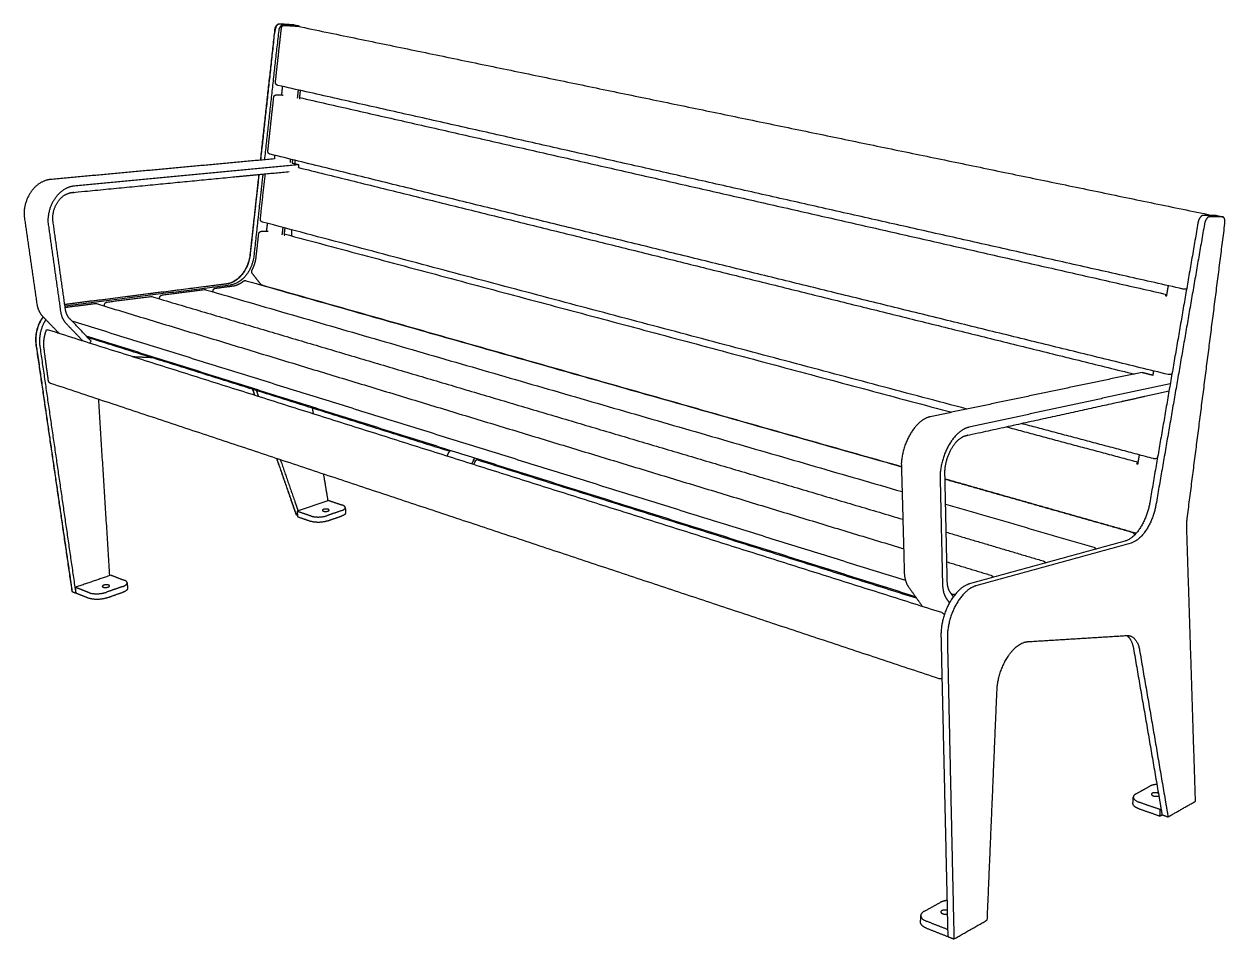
# Model space of a CAD drawing. Header units: millimetres. Extents: x -190 to 3144, y -4226 to 3974.
# Drawn here: x 0 to 1826, y 846 to 2237 of the extents above; entities that cross this region are included whole.
import ezdxf

# ---------------------------------------------------------------- set-up
doc = ezdxf.new("R2010")
doc.units = ezdxf.units.MM
doc.header["$MEASUREMENT"] = 0
doc.layers.add('Utwórz2D linie widoczne', color=7, linetype='Continuous', true_color=0x000000)

msp = doc.modelspace()

# ---------------------------------------------------------------- linework, layer by layer
at = {"layer": 'Utwórz2D linie widoczne'}
for points in [[(381, 2228.3), (370.1, 2129.1), (359.2, 2029.9)], [(382.3, 2148.7), (386.8, 2189.8), (391.4, 2230.9)], [(409.6, 2235.6), (399.2, 2236.3), (388.8, 2237)], [(415.7, 2234.4), (405.3, 2235.1), (394.9, 2235.7)], [(396.2, 2235), (405.6, 2234.4), (415.1, 2233.8)], [(410.3, 2235.6), (410.4, 2235.5), (410.5, 2235.5)], [(410.6, 2235.5), (413.5, 2234.9), (416.3, 2234.3)], [(415.7, 2233.7), (1107.6, 2090.6), (1799.6, 1947.5)], [(387.2, 2227), (376.3, 2128.8), (365.5, 2030.5)], [(1762.2, 1834), (1074.1, 1988.8), (385.9, 2143.7)], [(392.8, 2142.1), (392.1, 2135.6), (391.4, 2129.1)], [(415.9, 2124.2), (416.6, 2130.4), (417.3, 2136.6)], [(370.8, 2044), (375.2, 2084.7), (379.7, 2125.4)], [(384.4, 2129.4), (389.2, 2129.2), (394.1, 2129)], [(419.9, 2136), (419.3, 2130), (418.6, 2124)], [(419.7, 2123.9), (419.2, 2124.1), (418.6, 2124.2)], [(418.6, 2124), (419.2, 2124), (419.7, 2123.9)], [(418.7, 2125.2), (1078.2, 1975.4), (1737.8, 1825.7)], [(380.6, 2031.9), (210.3, 2016.2), (40, 2000.5)], [(1739.7, 1703.9), (1057, 1871.4), (374.3, 2039)], [(381.2, 2037.2), (380.9, 2034.6), (380.6, 2031.9)], [(405, 2026.2), (405.2, 2028.7), (405.5, 2031.3)], [(408.1, 2030.6), (407.9, 2028.1), (407.6, 2025.6)], [(412, 2024.5), (412.2, 2027), (412.3, 2029.6)], [(418, 2023), (247.2, 2006.8), (76.5, 1990.6)], [(363.1, 2008.8), (356.3, 1946.7), (349.5, 1884.7)], [(359.4, 1940.7), (363.1, 1974.9), (366.9, 2009.1)], [(407.6, 2025.6), (412.8, 2024.3), (418, 2023)], [(417.5, 2018.7), (417.8, 2020.9), (418, 2023)], [(417.5, 2018.7), (1052.8, 1861.7), (1688, 1704.7)], [(356.9, 2008.2), (350.2, 1947.2), (343.5, 1886.3)], [(0, 1946.2), (9.8, 1878.8), (19.5, 1811.5)], [(36.3, 1935.9), (45.9, 1868.1), (55.5, 1800.3)], [(63, 1803), (53.4, 1870.8), (43.9, 1938.5)], [(1433.8, 1651.4), (898.3, 1793.6), (362.8, 1935.8)], [(1811.9, 1945.9), (1802.5, 1946), (1793.1, 1946)], [(1821.7, 1943.9), (1812.3, 1943.9), (1802.9, 1944)], [(1812.5, 1945.8), (1817.3, 1944.8), (1822.2, 1943.8)], [(353.1, 1883.9), (355, 1900.9), (356.8, 1917.8)], [(361.3, 1921.8), (366.2, 1921.8), (371.1, 1921.8)], [(369.8, 1933.9), (369.1, 1927.8), (368.4, 1921.8)], [(392.6, 1916.2), (393.3, 1921.8), (393.9, 1927.5)], [(396.5, 1926.8), (395.9, 1921.4), (395.3, 1916)], [(395.5, 1917.8), (903, 1782.2), (1410.5, 1646.5)], [(406.9, 1914.8), (407.1, 1919.3), (407.3, 1923.9)], [(1785, 1934.6), (1748.3, 1721.7), (1711.6, 1508.9)], [(1794.8, 1932.6), (1757.9, 1719.4), (1721.1, 1506.2)], [(1768.6, 1485.1), (1797.3, 1709.3), (1825.9, 1933.4)], [(396.4, 1916), (395.9, 1916.2), (395.3, 1916.3)], [(395.3, 1916), (395.9, 1916), (396.4, 1916)], [(337.5, 1846.6), (835.7, 1705.2), (1334, 1563.8)], [(359.8, 1841.3), (353.4, 1849.4), (347.1, 1857.6)], [(307.7, 1841.7), (184.8, 1826), (61.9, 1810.4)], [(313.6, 1840), (188.2, 1823.9), (62.7, 1807.9)], [(210.2, 1824.9), (242.1, 1829), (273.9, 1833.1)], [(275.8, 1833), (805.4, 1679.4), (1335.1, 1525.9)], [(287.3, 1829.6), (287.4, 1830.3), (287.4, 1831)], [(291.3, 1835.3), (304.5, 1837), (317.6, 1838.7)], [(1334, 1563.8), (848.1, 1701.7), (362.1, 1839.7)], [(409.4, 1826.2), (409.4, 1826.2), (409.4, 1826.2)], [(1737.4, 1823.7), (1738.7, 1831.3), (1740, 1839)], [(1767.6, 1834), (1765.6, 1833.9), (1763.6, 1833.9)], [(66.7, 1806.7), (87.3, 1809.3), (107.9, 1812)], [(110, 1811.8), (723.7, 1625.4), (1337.5, 1439)], [(122.3, 1808), (122.4, 1808.9), (122.4, 1809.7)], [(126.5, 1814.2), (159.3, 1818.4), (192.2, 1822.6)], [(194.2, 1822.5), (765.2, 1653.1), (1336.2, 1483.8)], [(206.1, 1818.9), (206.1, 1819.7), (206.2, 1820.5)], [(1737.5, 1824.3), (1736.3, 1824.2), (1735.1, 1824.2)], [(1735.1, 1824.2), (1736.2, 1823.9), (1737.4, 1823.7)], [(28.1, 1792.7), (40.8, 1779.5), (53.6, 1766.3)], [(1395.7, 1341.8), (715.6, 1556.9), (35.5, 1772)], [(64.1, 1781.5), (76.8, 1768.2), (89.5, 1755)], [(102.2, 1754.6), (85.8, 1771.8), (69.4, 1788.9)], [(72.6, 1785.6), (706.4, 1588.3), (1340.2, 1391.1)], [(1355.5, 1366), (725, 1564.3), (94.6, 1762.5)], [(98, 1760.3), (98, 1760.9), (98, 1761.4)], [(98, 1760.3), (372.6, 1673.9), (647.2, 1587.4)], [(100, 1751.6), (101.1, 1753.1), (102.2, 1754.6)], [(18.1, 1749.2), (45.5, 1561.6), (72.8, 1374)], [(24, 1747.2), (51.3, 1559.5), (78.6, 1371.7)], [(37.1, 1694.5), (33.8, 1718.9), (30.5, 1743.3)], [(164.4, 1731.3), (179.3, 1730.6), (194.2, 1730)], [(1699.9, 1707.2), (1538.8, 1673.4), (1377.6, 1639.6)], [(1699.9, 1707.2), (1708.3, 1705.1), (1716.8, 1703.1)], [(1716.8, 1703.1), (1717.3, 1706.2), (1717.8, 1709.3)], [(1745.2, 1704), (1743.3, 1703.9), (1741.4, 1703.8)], [(1391.4, 1241.3), (715.9, 1465.9), (40.4, 1690.5)], [(347.2, 1681.9), (348.9, 1677.1), (350.5, 1672.4)], [(347.5, 1681.8), (349.1, 1677), (350.8, 1672.3)], [(353.1, 1680), (354.8, 1675.3), (356.4, 1670.5)], [(1742.8, 1690), (1589.7, 1656.9), (1436.6, 1623.7)], [(130.4, 1398.2), (122, 1532.2), (113.5, 1666.2)], [(440.1, 1644.1), (439.4, 1648.6), (438.6, 1653.1)], [(1717.6, 1576), (1616.9, 1602.8), (1516.1, 1629.5)], [(1493.1, 1624.5), (1593.6, 1597.6), (1694.1, 1570.7)], [(383.9, 1576.3), (394.9, 1544.6), (405.9, 1512.9)], [(384.2, 1576.2), (395.2, 1544.5), (406.2, 1512.8)], [(389.7, 1574.4), (400.7, 1542.7), (411.7, 1510.9)], [(643.2, 1579.8), (644.7, 1582.8), (646.1, 1585.7)], [(683.5, 1573.9), (682, 1571), (680.5, 1568)], [(685.9, 1572.1), (684.6, 1569.6), (683.4, 1567.1)], [(688.6, 1575.7), (688.5, 1575.1), (688.5, 1574.5)], [(688.5, 1574.5), (1022.7, 1469.3), (1356.8, 1364.1)], [(1693.6, 1567.8), (1694.8, 1574.8), (1696, 1581.8)], [(1723.2, 1576.2), (1721.4, 1576), (1719.6, 1575.9)], [(462.4, 1512), (459, 1532.2), (455.6, 1552.5)], [(1333.9, 1568.6), (1336.2, 1486), (1338.4, 1403.4)], [(1403.8, 1389.6), (1402, 1472.7), (1400.2, 1555.8)], [(1693.8, 1568.7), (1692.6, 1568.6), (1691.3, 1568.5)], [(1691.3, 1568.5), (1692.5, 1568.2), (1693.6, 1567.8)], [(1392.8, 1552), (1394.6, 1468.7), (1396.5, 1385.5)], [(1690.9, 1462.5), (1545.7, 1503.7), (1400.5, 1545)], [(1400.5, 1544.9), (1542.5, 1504.6), (1684.5, 1464.3)], [(405.9, 1512.9), (409.7, 1502), (413.5, 1491)], [(406.2, 1512.8), (410, 1501.9), (413.8, 1490.9)], [(411.7, 1510.9), (414.2, 1503.6), (416.7, 1496.4)], [(463.4, 1512.4), (439.4, 1504.1), (415.4, 1495.9)], [(463.4, 1512.4), (473.6, 1508.9), (483.9, 1505.4)], [(488.5, 1501.5), (488.6, 1497.5), (488.8, 1493.5)], [(1401.3, 1506.7), (1513.8, 1474.1), (1626.4, 1441.5)], [(413.5, 1491), (414.6, 1490.7), (415.6, 1490.3)], [(415.4, 1495.9), (415.6, 1491.8), (415.7, 1487.8)], [(435.9, 1488.8), (425.6, 1492.4), (415.4, 1495.9)], [(415.7, 1487.8), (426, 1484.2), (436.2, 1480.7)], [(482.9, 1497), (471.7, 1493.1), (460.5, 1489.2)], [(460.8, 1481.1), (472, 1485), (483.2, 1488.9)], [(1402.2, 1464.2), (1475.9, 1442.3), (1549.7, 1420.4)], [(1688.2, 1461.1), (1688.4, 1460.6), (1688.6, 1460)], [(1781.2, 1055), (1774.6, 1263), (1767.9, 1471.1)], [(1673.8, 1450.5), (1555.6, 1417.9), (1437.3, 1385.4)], [(1683.3, 1447.7), (1565.2, 1415.1), (1447.1, 1382.4)], [(1403.2, 1419.1), (1436.6, 1408.9), (1470, 1398.8)], [(132.3, 1398.8), (105.1, 1389.6), (78, 1380.3)], [(132.3, 1398.8), (142.5, 1394.9), (152.7, 1391)], [(72.8, 1374), (75.7, 1372.9), (78.6, 1371.7)], [(78, 1380.3), (78.3, 1376), (78.6, 1371.7)], [(98.4, 1372.3), (88.2, 1376.3), (78, 1380.3)], [(78.6, 1371.7), (88.8, 1367.7), (99, 1363.7)], [(150, 1381.5), (137.4, 1377.1), (124.7, 1372.7)], [(125.3, 1364.1), (137.9, 1368.6), (150.6, 1373)], [(156.8, 1387.1), (157.1, 1382.9), (157.4, 1378.6)], [(1344.7, 1381.2), (1355.4, 1366.2), (1366, 1351.2)], [(1413, 1366.1), (1410.7, 1369.4), (1408.3, 1372.8)], [(1402.6, 1363.1), (1404.8, 1359.8), (1407.1, 1356.6)], [(1397.6, 1340.5), (1398.5, 1339.6), (1399.4, 1338.7)], [(1394.2, 1305.9), (1399.4, 1077.5), (1404.6, 849.2)], [(1403.9, 1302.8), (1408.9, 1074.1), (1413.9, 845.5)], [(1526, 1297.7), (1601.1, 1302.3), (1676.2, 1307)], [(1686.9, 1287.5), (1706.5, 1173.8), (1726, 1060)], [(1696.2, 1284.6), (1715.7, 1170.7), (1735.1, 1056.9)], [(1464.6, 874.4), (1472, 1049), (1479.4, 1223.7)], [(1690.4, 1066.1), (1701, 1072), (1711.6, 1077.8)], [(1686.1, 1051.8), (1686.4, 1056.6), (1686.7, 1061.4)], [(1726, 1060), (1728.2, 1047.2), (1730.4, 1034.4)], [(1695.5, 1043.4), (1711.3, 1038), (1727.1, 1032.5)], [(1727.7, 1042.2), (1711.9, 1047.7), (1696.1, 1053.2)], [(1727.1, 1032.5), (1727.4, 1037.4), (1727.7, 1042.2)], [(1727.7, 1042.2), (1728.3, 1042.6), (1729, 1043)], [(1735.1, 1056.9), (1737.3, 1044.1), (1739.5, 1031.2)], [(1739.5, 1031.2), (1760.3, 1043.1), (1781.2, 1055)], [(1727.1, 1032.5), (1728.8, 1033.4), (1730.4, 1034.4)], [(1730.4, 1034.4), (1735, 1032.8), (1739.5, 1031.2)], [(1368.4, 887.4), (1380.7, 894.2), (1393, 901)], [(1363.2, 870.9), (1363.4, 876), (1363.6, 881.1)], [(1372.3, 861.9), (1388.4, 855.6), (1404.6, 849.2)], [(1404.4, 859.8), (1388.5, 866.1), (1372.6, 872.3)], [(1413.9, 845.5), (1439.3, 860), (1464.6, 874.4)], [(1404.6, 849.2), (1409.3, 847.4), (1413.9, 845.5)]]:
    msp.add_open_spline(points, degree=2, dxfattribs=at)
for points, weights, degree, knots in [([(410.6, 2235.5), (410.3, 2235.6), (409.9, 2235.6), (399.6, 2236.3), (389.1, 2236.9), (388.4, 2237), (387.8, 2236.8), (382.2, 2235.7), (381.3, 2228.2), (370.4, 2128.7), (359.6, 2030)], [5252.47972082, 5346.61599587, 5458.25292318, 5446.71849565, 5435.18406813, 5407.08753412, 5433.73546409, 4203.47586547, 5429.8381964, 5453.1683298, 5476.4984632], 2, [975.175872, 975.175872, 975.175872, 976.33488, 976.33488, 1007.171568, 1007.171568, 1009.178697, 1009.178697, 1022.879532, 1022.879532, 1241.418032, 1241.418032, 1241.418032]), ([(388.8, 2237), (388.1, 2237), (387.5, 2236.9), (381.9, 2235.8), (381, 2228.3)], [1, 0.991164260673, 1, 0.773588655961, 0.999282805437], 2, [0, 0, 0, 1.378661, 1.378661, 15.079495, 15.079495, 15.079495]), ([(394.9, 2235.7), (394.3, 2235.8), (393.6, 2235.6), (388, 2234.5), (387.2, 2227)], [1, 0.991146043651, 1, 0.773587725288, 0.999281975234], 2, [0, 0, 0, 1.378656, 1.378656, 15.07949, 15.07949, 15.07949]), ([(391.4, 2230.9), (391.4, 2231.6), (391.7, 2232.2), (392, 2232.9), (392.5, 2233.5), (393.1, 2234.2), (394, 2234.6), (394.1, 2234.6), (394.2, 2234.7), (395.2, 2235), (396.2, 2235)], [1, 0.990195058832, 1, 0.985665759059, 1, 0.977614955341, 1, 0.999766787595, 1, 0.975957816626, 1], 2, [0, 0, 0, 1.289058, 1.289058, 2.824608, 2.824608, 4.728188, 4.728188, 4.92246, 4.92246, 6.91525, 6.91525, 6.91525]), ([(385.9, 2143.7), (385.2, 2143.8), (384.5, 2144.2), (384, 2144.5), (383.6, 2144.9), (383.3, 2145.3), (383, 2145.8), (382.5, 2146.5), (382.4, 2147.4), (382.2, 2148.1), (382.3, 2148.7)], [1, 0.986476555945, 1, 0.99297313277, 1, 0.993229399593, 1, 0.982947338808, 1, 0.989515149776, 1], 2, [0, 0, 0, 1.530898, 1.530898, 2.644654, 2.644654, 3.74112, 3.74112, 5.475366, 5.475366, 6.817476, 6.817476, 6.817476]), ([(379.7, 2125.4), (379.8, 2126.1), (380.1, 2126.7), (380.3, 2127.4), (380.8, 2127.9), (381.5, 2128.6), (382.3, 2129), (382.5, 2129.1), (382.7, 2129.2), (383.5, 2129.5), (384.4, 2129.4)], [1, 0.990226733725, 1, 0.986059313641, 1, 0.978556323536, 1, 0.999189483294, 1, 0.980589633297, 1], 2, [0, 0, 0, 1.2755, 1.2755, 2.781526, 2.781526, 4.641203, 4.641203, 5.00331, 5.00331, 6.792618, 6.792618, 6.792618]), ([(374.3, 2039), (373.6, 2039.1), (373, 2039.5), (372.5, 2039.8), (372, 2040.2), (371.7, 2040.6), (371.4, 2041), (371, 2041.7), (370.8, 2042.6), (370.7, 2043.3), (370.8, 2044)], [1, 0.989482043396, 1, 0.990591749081, 1, 0.994765138251, 1, 0.982254832347, 1, 0.989293743646, 1], 2, [0, 0, 0, 1.343676, 1.343676, 2.622841, 2.622841, 3.577481, 3.577481, 5.327429, 5.327429, 6.669599, 6.669599, 6.669599]), ([(73.1, 1980.8), (73.2, 1980.8), (73.4, 1980.8), (74.4, 1980.9), (75.5, 1981), (198.8, 1992.9), (316.5, 2004.3), (360.3, 2008.5), (403.4, 2012.6)], [5105.89235513, 5106.01555651, 5106.13875788, 5107.15879459, 5108.1788313, 5226.85032943, 5345.52182756, 5391.08106711, 5436.64030667], 2, [836.65136, 836.65136, 836.65136, 836.990526, 836.990526, 839.798622, 839.798622, 1166.428386, 1166.428386, 1291.824997, 1291.824997, 1291.824997]), ([(40, 2000.5), (23.3, 1998.9), (11.4, 1982.8), (-0.5, 1966.7), (0, 1946.2)], [5143.73200831, 4708.50392399, 5121.6623069, 4696.76188134, 5122.16927621], 2, [1793.791523, 1793.791523, 1793.791523, 1834.523755, 1834.523755, 1875.255987, 1875.255987, 1875.255987]), ([(76.5, 1990.6), (59.8, 1989), (47.8, 1972.8), (35.9, 1956.5), (36.3, 1935.9)], [5106.03390195, 4673.89009264, 5083.96420054, 4662.14804998, 5084.47116984], 2, [1793.791523, 1793.791523, 1793.791523, 1834.523755, 1834.523755, 1875.255987, 1875.255987, 1875.255987]), ([(357.2, 2008.2), (350.4, 1947.1), (343.8, 1886.3), (339.3, 1845.6), (308, 1841.6), (187.8, 1826.3), (61.9, 1810.2)], [5481.67256333, 5496.24582532, 5510.81908731, 4070.21430085, 5487.30915554, 5363.24524756, 5239.18133959], 2, [1265.6515, 1265.6515, 1265.6515, 1402.162456, 1402.162456, 1476.338949, 1476.338949, 1817.810707, 1817.810707, 1817.810707]), ([(43.9, 1938.5), (42.7, 1954), (51.5, 1966.8), (60.3, 1979.5), (73.1, 1980.8)], [5090.95957416, 4634.82406264, 5089.41098196, 4643.01552346, 5105.89235513], 2, [765.3801, 765.3801, 765.3801, 801.01573, 801.01573, 836.65136, 836.65136, 836.65136]), ([(362.8, 1935.8), (362.2, 1935.9), (361.7, 1936.2), (361.1, 1936.5), (360.6, 1937.1), (360.3, 1937.4), (360.1, 1937.7), (359.6, 1938.5), (359.4, 1939.4), (359.3, 1940), (359.4, 1940.7)], [1, 0.992092517471, 1, 0.987886942492, 1, 0.996094889794, 1, 0.981538192963, 1, 0.989068808468, 1], 2, [0, 0, 0, 1.159181, 1.159181, 2.599885, 2.599885, 3.41652, 3.41652, 5.183385, 5.183385, 6.526784, 6.526784, 6.526784]), ([(1793.1, 1946), (1792.5, 1946), (1791.8, 1945.8), (1786.6, 1944), (1785, 1934.6)], [4294.47719604, 4272.12010784, 4293.02859201, 3320.12085467, 4289.13132431], 2, [1007.171568, 1007.171568, 1007.171568, 1009.178697, 1009.178697, 1022.879532, 1022.879532, 1022.879532]), ([(1802.9, 1944), (1802.3, 1944), (1801.6, 1943.8), (1796.4, 1941.9), (1794.8, 1932.6)], [4288.19417831, 4265.868703, 4286.74557428, 3315.25533196, 4282.84830658], 2, [1007.171568, 1007.171568, 1007.171568, 1009.178697, 1009.178697, 1022.879532, 1022.879532, 1022.879532]), ([(1799.6, 1947.5), (1800.9, 1947.2), (1801.9, 1946.4), (1802, 1946.3), (1802.2, 1946.2), (1802.3, 1946.1), (1802.5, 1946)], [1, 0.97512684562, 1, 0.999570760092, 1, 0.999286559143, 1], 2, [0, 0, 0, 2.564825, 2.564825, 2.896959, 2.896959, 3.324171, 3.324171, 3.324171]), ([(356.8, 1917.8), (356.9, 1918.4), (357.1, 1919), (357.4, 1919.7), (357.9, 1920.2), (358.5, 1920.9), (359.3, 1921.3), (359.6, 1921.5), (359.9, 1921.6), (360.6, 1921.8), (361.3, 1921.8)], [1, 0.990288870281, 1, 0.986800880561, 1, 0.980301804875, 1, 0.997073026515, 1, 0.988229575037, 1], 2, [0, 0, 0, 1.252193, 1.252193, 2.704178, 2.704178, 4.480397, 4.480397, 5.168116, 5.168116, 6.558418, 6.558418, 6.558418]), ([(317.6, 1838.7), (320.2, 1839), (322.7, 1839.8), (328.1, 1842.1), (330.8, 1843.7), (333.4, 1845.8)], [5477.21577863, 5480.33002013, 5483.29083959, 5489.00216207, 5491.68725444, 5494.04165963], 3, [0, 0, 0, 0, 11.997495, 11.997495, 24.918799, 24.918799, 24.918799, 24.918799]), ([(333.4, 1845.8), (334.1, 1846.4), (334.9, 1846.6), (335.3, 1846.7), (335.6, 1846.7), (336.6, 1846.9), (337.5, 1846.6)], [1, 0.981420811804, 1, 0.996814209593, 1, 0.979749710439, 1], 2, [0, 0, 0, 1.735987, 1.735987, 2.459781, 2.459781, 4.303085, 4.303085, 4.303085]), ([(347.1, 1857.6), (346.6, 1858.2), (346.4, 1859), (346.1, 1859.9), (346.2, 1860.8), (346.3, 1861.5), (346.5, 1862.1), (346.6, 1862.3), (346.6, 1862.4)], [1, 0.984482657899, 1, 0.978347409262, 1, 0.988695077619, 1, 0.999486041568, 1], 2, [0, 0, 0, 1.613116, 1.613116, 3.497727, 3.497727, 4.844767, 4.844767, 5.130818, 5.130818, 5.130818]), ([(287.4, 1831), (287.4, 1831.5), (287.5, 1832), (287.6, 1832.1), (287.6, 1832.3), (287.9, 1833.2), (288.5, 1833.8), (288.8, 1834.2), (289.2, 1834.5), (289.9, 1835), (290.6, 1835.2), (291, 1835.3), (291.3, 1835.3)], [1, 0.994253625329, 1, 0.999473355278, 1, 0.979790650304, 1, 0.994132864162, 1, 0.985163854958, 1, 0.996844339892, 1], 2, [0, 0, 0, 0.969711, 0.969711, 1.262249, 1.262249, 3.073492, 3.073492, 4.050545, 4.050545, 5.61659, 5.61659, 6.344266, 6.344266, 6.344266]), ([(362.1, 1839.7), (361.7, 1839.8), (361.3, 1840), (360.7, 1840.3), (360.3, 1840.7), (360, 1841), (359.8, 1841.3)], [1, 0.99566262556, 1, 0.989789031765, 1, 0.996733745308, 1], 2, [0, 0, 0, 0.851723, 0.851723, 2.161637, 2.161637, 2.901164, 2.901164, 2.901164]), ([(122.4, 1809.7), (122.4, 1810.4), (122.6, 1811), (122.9, 1811.7), (123.3, 1812.4), (123.8, 1813.1), (124.6, 1813.5), (125.1, 1813.8), (125.7, 1814), (126.1, 1814.1), (126.5, 1814.2)], [1, 0.989269530135, 1, 0.986880350173, 1, 0.982568446879, 1, 0.992180217588, 1, 0.996372310153, 1], 2, [0, 0, 0, 1.358568, 1.358568, 2.856606, 2.856606, 4.596197, 4.596197, 5.775659, 5.775659, 6.586839, 6.586839, 6.586839]), ([(206.2, 1820.5), (206.2, 1821.2), (206.4, 1821.8), (206.6, 1822.5), (207.1, 1823.1), (207.6, 1823.8), (208.3, 1824.3), (208.9, 1824.6), (209.4, 1824.8), (209.8, 1824.9), (210.2, 1824.9)], [1, 0.989625940899, 1, 0.987194197722, 1, 0.982622740156, 1, 0.991666328763, 1, 0.996518867721, 1], 2, [0, 0, 0, 1.31899, 1.31899, 2.779185, 2.779185, 4.488506, 4.488506, 5.683825, 5.683825, 6.462767, 6.462767, 6.462767]), ([(29, 1791.8), (27.1, 1789.3), (25.5, 1786.6), (15.2, 1768.7), (18.1, 1749.2)], [1, 0.998455653684, 1, 0.914529794163, 1.00090728999], 2, [0, 0, 0, 6.290943, 6.290943, 47.742513, 47.742513, 47.742513]), ([(29.2, 1791.6), (27.4, 1789.2), (25.8, 1786.5), (15.5, 1768.6), (18.4, 1749.1), (44.3, 1571.1), (69.5, 1398.7), (71.3, 1386.3), (73.1, 1373.9)], [5092.54196562, 5139.93170444, 5210.83298991, 4765.46177954, 5215.56100757, 5300.56632029, 5385.571633, 5391.80291522, 5398.03419744], 2, [1864.657092, 1864.657092, 1864.657092, 1871.378973, 1871.378973, 1912.830543, 1912.830543, 2320.344878, 2320.344878, 2350.217562, 2350.217562, 2350.217562]), ([(33.2, 1787.5), (32.3, 1786.1), (31.5, 1784.7), (21.2, 1766.8), (24, 1747.2)], [1, 0.999600647889, 1, 0.914528850556, 1.00090838522], 2, [0, 0, 0, 3.248033, 3.248033, 44.699603, 44.699603, 44.699603]), ([(30.5, 1743.3), (29.9, 1747.8), (29.9, 1752.6), (31.1, 1762), (32.2, 1766.6), (33.9, 1771)], [5210.86216375, 5208.92779179, 5207.48464716, 5205.70983216, 5205.37286942, 5205.59106669], 3, [0, 0, 0, 0, 15.205872, 15.205872, 30.194701, 30.194701, 30.194701, 30.194701]), ([(40.4, 1690.5), (39.7, 1690.8), (39.1, 1691.2), (38.5, 1691.6), (38, 1692.2), (37.8, 1692.5), (37.6, 1692.8), (37.2, 1693.6), (37.1, 1694.5)], [1, 0.989947799572, 1, 0.987786435553, 1, 0.996832319372, 1, 0.983790924077, 1], 2, [0, 0, 0, 1.389763, 1.389763, 2.907583, 2.907583, 3.671254, 3.671254, 5.377785, 5.377785, 5.377785]), ([(1432.4, 1611.1), (1432.5, 1611.2), (1432.6, 1611.2), (1433.7, 1611.4), (1434.7, 1611.6), (1551.6, 1637.3), (1661.9, 1661.5), (1701.8, 1670.3), (1740.9, 1678.9)], [4009.26168723, 4009.38488861, 4009.50808998, 4010.52812669, 4011.54816341, 4130.21966153, 4248.89115966, 4293.4627949, 4338.03443014], 2, [836.65136, 836.65136, 836.65136, 836.990526, 836.990526, 839.798622, 839.798622, 1166.428386, 1166.428386, 1289.106728, 1289.106728, 1289.106728]), ([(1377.6, 1639.6), (1361.6, 1636.3), (1348.6, 1615.2), (1335.5, 1594.1), (1333.9, 1568.6)], [4047.10134041, 3701.59422321, 4025.031639, 3689.85218056, 4025.53860831], 2, [1793.791523, 1793.791523, 1793.791523, 1834.523755, 1834.523755, 1875.255987, 1875.255987, 1875.255987]), ([(1436.6, 1623.7), (1420.6, 1620.2), (1407.6, 1599), (1394.6, 1577.6), (1392.8, 1552)], [4009.40323405, 3666.98039186, 3987.33353264, 3655.2383492, 3987.84050195], 2, [1793.791523, 1793.791523, 1793.791523, 1834.523755, 1834.523755, 1875.255987, 1875.255987, 1875.255987]), ([(1400.2, 1555.8), (1400.8, 1575.1), (1410.5, 1591.8), (1420.2, 1608.4), (1432.4, 1611.1)], [3994.32890627, 3635.26208405, 3992.78031406, 3643.45354487, 4009.26168723], 2, [765.3801, 765.3801, 765.3801, 801.01573, 801.01573, 836.65136, 836.65136, 836.65136]), ([(455.3, 1498.8), (451.4, 1497.4), (455, 1496.2), (458.5, 1495), (462.3, 1496.3)], [5736.72661325, 4053.54869467, 5728.8137291, 4048.21737734, 5729.18699198], 2, [0, 0, 0, 9.424778, 9.424778, 18.849556, 18.849556, 18.849556]), ([(462.3, 1496.3), (466.2, 1497.7), (462.6, 1498.9), (459.1, 1500.1), (455.3, 1498.8)], [5729.18699198, 4054.07656809, 5737.09987613, 4059.40788542, 5736.72661325], 2, [0, 0, 0, 9.424778, 9.424778, 18.849556, 18.849556, 18.849556]), ([(1684.5, 1464.3), (1685.1, 1464.1), (1685.7, 1463.8), (1686.1, 1463.6), (1686.5, 1463.3), (1687.3, 1462.6), (1687.8, 1461.7), (1688, 1461.4), (1688.2, 1461.1)], [1, 0.993847891663, 1, 0.996564471151, 1, 0.983210982189, 1, 0.998094483855, 1], 2, [0, 0, 0, 1.279951, 1.279951, 2.230911, 2.230911, 4.317241, 4.317241, 5.014136, 5.014136, 5.014136]), ([(1626.4, 1441.5), (1626.7, 1441.4), (1627, 1441.3), (1627.9, 1440.9), (1628.6, 1440.3), (1629.3, 1439.6), (1629.8, 1438.8), (1629.9, 1438.6), (1630, 1438.4)], [1, 0.998140399323, 1, 0.987071342397, 1, 0.986361005426, 1, 0.999352860658, 1], 2, [0, 0, 0, 0.713038, 0.713038, 2.585391, 2.585391, 4.491444, 4.491444, 4.904049, 4.904049, 4.904049]), ([(1549.7, 1420.4), (1550, 1420.4), (1550.3, 1420.2), (1551.2, 1419.9), (1552, 1419.2), (1552.7, 1418.6), (1553.1, 1417.8), (1553.2, 1417.6), (1553.4, 1417.3)], [1, 0.998715491618, 1, 0.985001794546, 1, 0.98851896084, 1, 0.998993941777, 1], 2, [0, 0, 0, 0.602676, 0.602676, 2.65656, 2.65656, 4.440512, 4.440512, 4.965976, 4.965976, 4.965976]), ([(1470, 1398.8), (1470.2, 1398.7), (1470.4, 1398.6), (1471.5, 1398.2), (1472.3, 1397.4), (1472.9, 1396.9), (1473.4, 1396.2), (1473.6, 1395.8), (1473.8, 1395.4)], [1, 0.99919084565, 1, 0.982720525108, 1, 0.990571891904, 1, 0.997404932058, 1], 2, [0, 0, 0, 0.486703, 0.486703, 2.732882, 2.732882, 4.382413, 4.382413, 5.244401, 5.244401, 5.244401]), ([(121, 1383.5), (116.7, 1382), (120.2, 1380.6), (123.7, 1379.3), (128, 1380.8)], [5397.40729855, 3813.61370626, 5389.4944144, 3808.28238893, 5389.86767728], 2, [0, 0, 0, 9.424778, 9.424778, 18.849556, 18.849556, 18.849556]), ([(128, 1380.8), (132.3, 1382.3), (128.8, 1383.6), (125.3, 1385), (121, 1383.5)], [5389.86767728, 3814.14157968, 5397.78056143, 3819.47289701, 5397.40729855], 2, [0, 0, 0, 9.424778, 9.424778, 18.849556, 18.849556, 18.849556]), ([(1437.3, 1385.4), (1435.3, 1384.8), (1433.2, 1383.9), (1417, 1376.6), (1405.3, 1353.3), (1393.7, 1329.9), (1394.2, 1305.9)], [4093.79171115, 4085.14777659, 4089.76811785, 3729.50662901, 4070.12611783, 3721.35968521, 4074.85413549], 2, [1824.255083, 1824.255083, 1824.255083, 1829.927403, 1829.927403, 1871.378973, 1871.378973, 1912.830543, 1912.830543, 1912.830543]), ([(1447.1, 1382.4), (1445, 1381.8), (1442.9, 1380.9), (1426.8, 1373.6), (1415.1, 1350.2), (1403.4, 1326.8), (1403.9, 1302.8)], [4087.50869342, 4078.87486403, 4083.48510012, 3723.75571076, 4063.8431001, 3715.60876696, 4068.57111776], 2, [1824.255083, 1824.255083, 1824.255083, 1829.927403, 1829.927403, 1871.378973, 1871.378973, 1912.830543, 1912.830543, 1912.830543]), ([(1479.4, 1223.7), (1481.7, 1278.4), (1517, 1295.2), (1521.6, 1297.4), (1526, 1297.7)], [4182.85888787, 2945.05755919, 4199.46595478, 4168.04543813, 4209.0124005], 2, [2752.372995, 2752.372995, 2752.372995, 2830.912811, 2830.912811, 2844.002781, 2844.002781, 2844.002781]), ([(1395.7, 1241.5), (1394.7, 1241.1), (1393.7, 1241), (1392.5, 1240.9), (1391.4, 1241.3)], [1, 0.986166596929, 1, 0.981245783113, 1], 2, [0, 0, 0, 2.018737, 2.018737, 4.37933, 4.37933, 4.37933]), ([(1715.3, 1067.1), (1711.7, 1065.1), (1717, 1063.2), (1721.7, 1061.6), (1725.5, 1063.2)], [4643.4609095, 3280.49310191, 4635.54802536, 3405.98692223, 4399.36496346], 2, [0, 0, 0, 9.424778, 9.424778, 17.943197, 17.943197, 17.943197]), ([(1724.8, 1067.1), (1724.6, 1067.2), (1724.3, 1067.3), (1718.9, 1069.1), (1715.3, 1067.1)], [1, 0.99956681891, 1, 0.707680802257, 0.999919621833], 2, [0, 0, 0, 0.569629, 0.569629, 9.994407, 9.994407, 9.994407]), ([(1395.4, 888.5), (1391.2, 886.2), (1396.7, 884), (1400.1, 882.7), (1403.9, 883.4)], [4304.14159481, 3040.5581135, 4296.22871066, 3437.02882409, 3748.85603218], 2, [0, 0, 0, 9.424778, 9.424778, 15.846472, 15.846472, 15.846472])]:
    msp.add_rational_spline(points, weights, degree=degree, knots=knots, dxfattribs=at)
for points, weights, degree in [([(410.3, 2235.6), (410, 2235.6), (409.6, 2235.6)], [1, 0.997589560091, 1], 2), ([(410.5, 2235.5), (410.4, 2235.5), (410.3, 2235.5)], [5224.13065013, 5238.2456908, 5252.7777646], 2), ([(415.1, 2233.8), (415.4, 2233.7), (415.7, 2233.7)], [1, 0.997576458649, 1], 2), ([(418.9, 2233), (417.5, 2234.3), (415.7, 2234.4)], [4803.29340114, 4951.55277404, 5452.27967184], 2), ([(1812.5, 1945.8), (1812.2, 1945.9), (1811.9, 1945.9)], [1, 0.995212544726, 1], 2), ([(1825.9, 1933.4), (1827.2, 1943.8), (1821.7, 1943.9)], [4320.66456127, 3183.65060223, 4311.26303337], 2), ([(343.5, 1886.3), (339, 1845.7), (307.7, 1841.7)], [5511.1288537, 4070.44268459, 5487.61892192], 2), ([(349.5, 1884.7), (345, 1844), (313.6, 1840)], [5504.84583597, 4065.81035801, 5481.33590419], 2), ([(346.6, 1862.4), (350.1, 1869), (352.3, 1876.4), (353.1, 1883.9)], [5503.51480524, 5505.02013275, 5504.81545935, 5502.93051664], 3), ([(273.9, 1833.1), (274.9, 1833.2), (275.8, 1833)], [1, 0.979080154413, 1], 2), ([(1763.6, 1833.9), (1762.9, 1833.9), (1762.2, 1834)], [1, 0.992526794731, 1], 2), ([(19.5, 1811.5), (21.2, 1800), (28.1, 1792.7)], [5183.95670672, 4942.28447386, 5198.52363384], 2), ([(62.7, 1807.9), (62.5, 1807.8), (62.3, 1807.8)], [1, 0.99997441062, 1], 2), ([(107.9, 1812), (109, 1812.1), (110, 1811.8)], [1, 0.977777074484, 1], 2), ([(192.2, 1822.6), (193.2, 1822.7), (194.2, 1822.5)], [1, 0.978449377231, 1], 2), ([(55.5, 1800.3), (57.1, 1788.7), (64.1, 1781.5)], [5146.25860036, 4906.38079494, 5160.82552747], 2), ([(62.6, 1805.9), (64.6, 1806.4), (66.7, 1806.7)], [1, 0.998133827139, 1], 2), ([(69.4, 1788.9), (64.2, 1794.4), (63, 1803)], [5163.65341616, 4911.27151851, 5152.72822082], 2), ([(94.9, 1762.4), (94.8, 1762.4), (94.7, 1762.3)], [4905.68287337, 4907.34567137, 4909.53603948], 2), ([(97, 1760), (97.5, 1760.2), (98, 1760.3)], [1, 0.983428959443, 1], 2), ([(1741.4, 1703.8), (1740.6, 1703.7), (1739.7, 1703.9)], [1, 0.988757838509, 1], 2), ([(648.1, 1588.5), (646.9, 1587.3), (646.1, 1585.7)], [4416.17961052, 4447.6094056, 4689.48614765], 2), ([(683.5, 1573.9), (684.3, 1575.5), (685.5, 1576.7)], [4658.07105902, 4417.81652274, 4386.60237409], 2), ([(685.9, 1572.1), (686.9, 1574.1), (688.5, 1574.5)], [4661.10833684, 4106.24774249, 4663.03401848], 2), ([(1719.6, 1575.9), (1718.6, 1575.8), (1717.6, 1576)], [1, 0.984366248276, 1], 2), ([(482.9, 1497), (495.6, 1501.4), (483.9, 1505.4)], [5731.21812803, 4062.34852071, 5757.59440852], 2), ([(1711.6, 1508.9), (1702.9, 1458.5), (1673.8, 1450.5)], [4370.11221523, 3229.19697612, 4346.60228345], 2), ([(1721.1, 1506.2), (1712.4, 1455.8), (1683.3, 1447.7)], [4363.8291975, 3224.56464954, 4340.31926572], 2), ([(435.9, 1488.8), (447.6, 1484.8), (460.5, 1489.2)], [5705.80598961, 4025.72857851, 5707.0501992], 2), ([(460.8, 1481.1), (447.9, 1476.6), (436.2, 1480.7)], [5710.63390834, 4028.26264354, 5709.38969875], 2), ([(488.8, 1493.5), (488.9, 1490.8), (483.2, 1488.9)], [4910.248438, 4849.80847808, 5734.80183717], 2), ([(1767.9, 1471.1), (1767.7, 1477.8), (1768.6, 1485.1)], [4438.71045703, 4395.05190745, 4433.67581], 2), ([(150, 1381.5), (164.4, 1386.5), (152.7, 1391)], [5391.89881333, 3822.4135323, 5418.27509383], 2), ([(1338.4, 1403.4), (1338.8, 1389.4), (1344.7, 1381.2)], [4087.32603882, 3897.85335533, 4101.89296594], 2), ([(1408.3, 1372.8), (1404, 1379), (1403.8, 1389.6)], [4067.02274826, 3866.84039999, 4056.09755292], 2), ([(98.4, 1372.3), (110.1, 1367.7), (124.7, 1372.7)], [5366.48667491, 3785.7935901, 5367.7308845], 2), ([(157.4, 1378.6), (157.6, 1375.4), (150.6, 1373)], [4635.69383554, 4495.30951868, 5395.48252247], 2), ([(1396.5, 1385.5), (1396.8, 1371.3), (1402.6, 1363.1)], [4049.62793246, 3861.94967641, 4064.19485958], 2), ([(125.3, 1364.1), (110.7, 1359.1), (99, 1363.7)], [5371.31459364, 3788.32765513, 5370.07038406], 2), ([(1676.2, 1307), (1692.3, 1308), (1696.2, 1284.6)], [4389.33853253, 3893.38963352, 4424.52153271], 2), ([(1676.8, 1307), (1684.5, 1301.4), (1686.9, 1287.5)], [4168.27766739, 4097.13284009, 4430.80455044], 2), ([(1722.5, 1080.6), (1715.6, 1080.1), (1711.6, 1077.8)], [4005.17015952, 4096.89670489, 4665.59770228], 2), ([(1690.4, 1066.1), (1678.2, 1059.3), (1696.1, 1053.2)], [4641.42977346, 3272.22114929, 4615.05349296], 2), ([(1695.5, 1043.4), (1685.8, 1046.8), (1686.1, 1051.8)], [4618.6372021, 3774.42752778, 4001.27013278], 2), ([(1403.4, 904.1), (1397.1, 903.3), (1393, 901)], [3741.95617248, 3864.28172595, 4326.27838758], 2), ([(1368.4, 887.4), (1354.2, 879.5), (1372.6, 872.3)], [4302.11045876, 3032.28616088, 4275.73417826], 2), ([(1403.7, 889.2), (1398.7, 890.4), (1395.4, 888.5)], [3962.58772807, 3250.41177827, 4304.14159481], 2), ([(1372.3, 861.9), (1363.1, 865.6), (1363.2, 870.9)], [4279.3178874, 3550.12003887, 3684.50649635], 2)]:
    msp.add_rational_spline(points, weights, degree=degree, dxfattribs=at)
for points, knots in [([(33.9, 1771), (34, 1771.1), (34, 1771.3), (34.2, 1771.7), (34.5, 1772), (35, 1772.1), (35.4, 1772.1), (35.5, 1772)], [0, 0, 0, 0, 0.324566, 0.628227, 1.146151, 1.618781, 2.127428, 2.127428, 2.127428, 2.127428]), ([(1415.8, 1369.6), (1415.6, 1369.6), (1415.1, 1369.6), (1414.2, 1369.6), (1412.7, 1369.6), (1411.4, 1369.6), (1410.5, 1369.7)], [0, 0, 0, 0, 0.677971, 1.356173, 2.70836, 5.306678, 5.306678, 5.306678, 5.306678]), ([(1395.7, 1341.8), (1395.8, 1341.7), (1396.2, 1341.6), (1396.8, 1341.2), (1397.6, 1340.6), (1398.5, 1339.5), (1399, 1338.7), (1399.2, 1338.3)], [0, 0, 0, 0, 0.519809, 1.064711, 2.263844, 3.614735, 5.136883, 5.136883, 5.136883, 5.136883])]:
    msp.add_open_spline(points, degree=3, knots=knots, dxfattribs=at)

doc.saveas('drawing.dxf')
